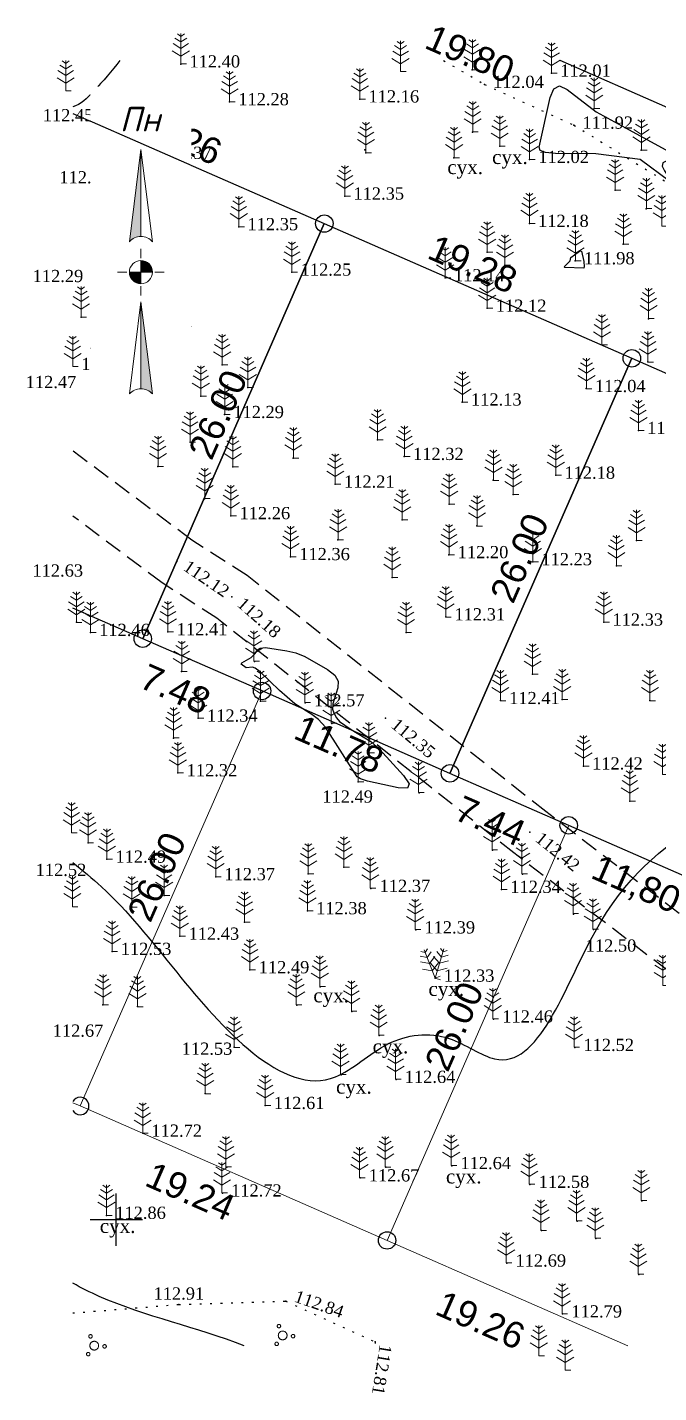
# Model space of a CAD drawing. Header units: millimetres. Extents: x 5405594.9 to 5405683.2, y 5525090.1 to 5525170.8.
# Drawn here: x 5405594.9 to 5405631.2, y 5525090.1 to 5525168.4 of the extents above; entities that cross this region are included whole.
import ezdxf
from ezdxf.enums import TextEntityAlignment as Align

# ---------------------------------------------------------------- set-up
doc = ezdxf.new("R2010")
doc.units = ezdxf.units.MM
doc.set_wipeout_variables(frame=1)
for name, pattern in [('DASHEDX2', [1.5, 1, -0.5]), ('HIDDEN', [0.5, 0, -0.5]), ('суцільна', [50, 50, 0])]:
    doc.linetypes.add(name, pattern=pattern)
for name, color, linetype, lineweight in [('#Лист (текст_ПН)', 250, 'Continuous', 0), ('#Штамп', 250, 'Continuous', 0), ('11900000', 1, 'Continuous', 30), ('Контур', 7, 'HIDDEN', 30), ('ТОЧКИ', 7, 'Continuous', 30), ('усл. знак', 7, 'суцільна', 20)]:
    doc.layers.add(name, color=color, linetype=linetype, lineweight=lineweight)
for name, color, linetype in [('горизонтали', 42, 'Continuous'), ('дороги', 7, 'Continuous'), ('Ділянки_Межі', 10, 'Continuous'), ('надписи', 7, 'Continuous'), ('отметки', 7, 'Continuous'), ('промеры', 185, 'Continuous'), ('Растительность', 7, 'Continuous')]:
    doc.layers.add(name, color=color, linetype=linetype)
doc.styles.get("Standard").update_dxf_attribs({"font": 'arial.ttf'})
doc.styles.add('times', font='times.ttf')
doc.styles.add('Мой_Топо', font='isocpeui.ttf')

# ---------------------------------------------------------------- blocks, each defined once
blk = doc.blocks.new('A$C51FE15A3')
at = {"layer": 'Растительность', "color": 94, "lineweight": 0}
for points in [[(-0.201, 1.726), (0, 1.584), (0.201, 1.726)], [(0, 1.75), (0, 0), (0.319, 0)], [(-0.447, 1.172), (0, 0.895), (0.447, 1.172)], [(-0.343, 1.489), (0, 1.267), (0.343, 1.489)], [(-0.493, 0.753), (0, 0.444), (0.493, 0.753)]]:
    blk.add_lwpolyline(points, dxfattribs=at)
blk = doc.blocks.new('A$C72385B22')
at = {"layer": 'усл. знак'}
for centre, radius in [((0, 0), 0.625), ((-0.02, 1.49), 0.25), ((-1.29, -0.64), 0.25), ((1.28, -0.76), 0.25)]:
    blk.add_circle(centre, radius, dxfattribs=at)
blk = doc.blocks.new('*U5')
at = {"color": 0}
for points in [[(-0.113, 0), (-0.109, -0.029), (-0.097, -0.056)], [(-0.113, 0), (-0.097, -0.056), (0, 0)], [(-0.097, -0.056), (0, -0.113), (0, 0)], [(-0.097, -0.056), (-0.08, -0.08), (-0.056, -0.097)], [(-0.097, -0.056), (-0.056, -0.097), (0, -0.113)], [(-0.056, -0.097), (-0.029, -0.109), (0, -0.113)]]:
    blk.add_solid(points, dxfattribs=at)
blk = doc.blocks.new('*U6')
at = {"color": 0}
for points in [[(0, 0), (0.097, 0.056), (0, 0.113)], [(0.097, 0.056), (0.029, 0.109), (0, 0.113)], [(0, 0), (0.113, 0), (0.097, 0.056)], [(0.097, 0.056), (0.056, 0.097), (0.029, 0.109)], [(0.097, 0.056), (0.08, 0.08), (0.056, 0.097)], [(0.113, 0), (0.109, 0.029), (0.097, 0.056)]]:
    blk.add_solid(points, dxfattribs=at)
blk = doc.blocks.new('*U7')
at = {"color": 0}
for points in [[(0, -1.136), (0.021, -1.138), (0, -0.288)], [(0.021, -1.138), (0.042, -1.142), (0, -0.288)], [(0.042, -1.142), (0.062, -1.15), (0, -0.288)], [(0.062, -1.15), (0.081, -1.16), (0, -0.288)], [(0.081, -1.16), (0.098, -1.173), (0, -0.288)], [(0.098, -1.173), (0.113, -1.188), (0, -0.288)]]:
    blk.add_solid(points, dxfattribs=at)
blk = doc.blocks.new('*U8')
at = {"color": 0}
for points in [[(-0.113, 0.297), (-0.098, 0.312), (0, 1.197)], [(-0.098, 0.312), (-0.081, 0.325), (0, 1.197)], [(-0.081, 0.325), (-0.062, 0.335), (0, 1.197)], [(-0.062, 0.335), (-0.042, 0.343), (0, 1.197)], [(-0.042, 0.343), (-0.021, 0.347), (0, 1.197)], [(-0.021, 0.347), (0, 0.349), (0, 1.197)]]:
    blk.add_solid(points, dxfattribs=at)
blk = doc.blocks.new('#Північ')
at = {"color": 7}
blk.add_wipeout([(-2.901, 10.635), (2.901, 10.635), (2.901, -7.981), (-2.901, -7.981)], dxfattribs=at).dxf.layer = '#Лист (текст_ПН)'
at = {"layer": '#Лист (текст_ПН)'}
for p, q in [((-0.663, 1.748), (0, 7.043)), ((0, 7.043), (0, 2.052)), ((0, 7.043), (0.663, 1.748)), ((0, 1.337), (0, 0.807)), ((-1.337, 0), (-0.807, 0)), ((-0.662, 0), (0.662, 0)), ((0, 0.662), (0, -0.662)), ((1.337, 0), (0.807, 0)), ((0, -1.337), (0, -0.807)), ((-0.663, -6.99), (0, -1.695)), ((0, -1.695), (0.663, -6.99)), ((0, -1.695), (0, -6.686))]:
    blk.add_line(p, q, dxfattribs=at)
at = {"layer": '#Лист (текст_ПН)', "flags": 128}
for points in [[(0, 7.043), (-0.663, 1.748, -0.218585), (0, 2.052)], [(0, 0), (-0.662, 0, 0.414214), (0, -0.662)]]:
    blk.add_lwpolyline(points, format="xyb", close=True, dxfattribs=at)
at = {"layer": '#Лист (текст_ПН)'}
blk.add_circle((0, 0), 0.662, dxfattribs=at)
for centre in [(0, 1.178), (0, -7.56)]:
    blk.add_arc(centre, 0.874, 40.67981, 139.32019, dxfattribs=at)
at = {"layer": '#Лист (текст_ПН)', "xscale": 5.883850111352785, "yscale": 5.883850111352785, "zscale": 5.883850111352785}
for name in ['*U8', '*U5', '*U6', '*U7']:
    blk.add_blockref(name, (0, 0), dxfattribs=at)
at = {"layer": '#Лист (текст_ПН)', "style": 'Мой_Топо'}
blk.add_text('Пн', height=1.4, dxfattribs=at).set_placement((-1.217, 8.077))

msp = doc.modelspace()

# ---------------------------------------------------------------- linework, layer by layer
at = {"layer": '11900000', "color": 7}
for points in [[(5405600, 5525148.5, 0), (5405600, 5525151.5, 0)], [(5405600, 5525148.5, 0), (5405600, 5525151.5, 0)], [(5405598.5, 5525150, 0), (5405601.5, 5525150, 0)], [(5405598.5, 5525150, 0), (5405601.5, 5525150, 0)], [(5405600, 5525098.5, 0), (5405600, 5525101.5, 0)], [(5405600, 5525098.5, 0), (5405600, 5525101.5, 0)], [(5405598.5, 5525100, 0), (5405601.5, 5525100, 0)], [(5405598.5, 5525100, 0), (5405601.5, 5525100, 0)]]:
    msp.add_polyline3d(points, dxfattribs=at)
at = {"layer": 'горизонтали', "color": 32}
for points in [[(5405627.547, 5525161.142, 112), (5405625.217, 5525161.172, 112), (5405624.657, 5525161.212, 112), (5405624.347, 5525161.332, 112), (5405624.287, 5525161.532, 112), (5405624.927, 5525164.372, 112), (5405625.127, 5525164.882, 112), (5405625.447, 5525165.042, 112), (5405625.887, 5525164.832, 112), (5405627.557, 5525163.552, 112), (5405629.447, 5525162.512, 112), (5405631.727, 5525161.282, 112), (5405632.077, 5525160.982, 112), (5405632.007, 5525160.832, 112), (5405631.587, 5525160.732, 112), (5405631.387, 5525160.622, 112), (5405631.347, 5525160.432, 112), (5405631.477, 5525160.172, 112), (5405631.907, 5525159.532, 112), (5405631.797, 5525159.552, 112), (5405630.077, 5525160.812, 112), (5405627.547, 5525161.142, 112)], [(5405625.767, 5525154.622, 112), (5405625.717, 5525154.662, 112), (5405626.067, 5525155.012, 112), (5405626.107, 5525155.202, 112), (5405626.517, 5525155.512, 112), (5405626.637, 5525155.572, 112), (5405626.717, 5525155.562, 112), (5405626.857, 5525154.972, 112), (5405626.877, 5525154.662, 112), (5405626.847, 5525154.592, 112), (5405625.767, 5525154.622, 112)], [(5405607.467, 5525131.652, 112.5), (5405607.167, 5525131.872, 112.5), (5405607.207, 5525131.942, 112.5), (5405607.747, 5525132.242, 112.5), (5405607.977, 5525132.482, 112.5), (5405608.107, 5525132.682, 112.5), (5405608.267, 5525132.782, 112.5), (5405608.567, 5525132.812, 112.5), (5405609.787, 5525132.632, 112.5), (5405610.307, 5525132.512, 112.5), (5405610.827, 5525132.302, 112.5), (5405612.137, 5525131.552, 112.5), (5405612.547, 5525131.232, 112.5), (5405612.747, 5525130.882, 112.5), (5405612.717, 5525130.512, 112.5), (5405612.437, 5525129.582, 112.5), (5405612.427, 5525129.292, 112.5), (5405612.497, 5525129.072, 112.5), (5405612.657, 5525128.782, 112.5), (5405612.827, 5525128.582, 112.5), (5405613.487, 5525128.122, 112.5), (5405614.617, 5525127.432, 112.5), (5405615.117, 5525126.992, 112.5), (5405616.487, 5525125.482, 112.5), (5405616.817, 5525124.992, 112.5), (5405616.727, 5525124.752, 112.5), (5405616.187, 5525124.772, 112.5), (5405614.427, 5525125.152, 112.5), (5405614.017, 5525125.292, 112.5), (5405613.827, 5525125.402, 112.5), (5405612.007, 5525128.242, 112.5), (5405611.617, 5525128.682, 112.5), (5405611.227, 5525128.982, 112.5), (5405610.247, 5525129.592, 112.5), (5405609.367, 5525130.362, 112.5), (5405608.267, 5525131.422, 112.5), (5405607.987, 5525131.632, 112.5), (5405607.827, 5525131.692, 112.5), (5405607.467, 5525131.652, 112.5)]]:
    msp.add_polyline3d(points, close=True, dxfattribs=at)
for points, knots in [([(5405600.211, 5525166.498), (5405599.744, 5525165.901), (5405598.904, 5525164.905), (5405597.946, 5525163.95), (5405597.504, 5525163.847)], [86.89024, 86.89024, 86.89024, 86.89024, 89.023871, 90.498785, 90.498785, 90.498785, 90.498785]), ([(5405597.504, 5525120.489), (5405598.072, 5525120.033), (5405600.312, 5525118.178), (5405603.945, 5525113.455), (5405610.712, 5525105.665), (5405615.424, 5525110.46), (5405618.971, 5525110.905), (5405623.825, 5525107.203), (5405627.066, 5525117.716), (5405633.56, 5525123.393), (5405642.682, 5525126.351), (5405650.521, 5525125.146), (5405657.722, 5525126.406), (5405665.591, 5525123.977), (5405673.309, 5525122.378), (5405678.543, 5525121.199), (5405680.248, 5525120.674)], [150.413839, 150.413839, 150.413839, 150.413839, 152.573567, 159.115125, 170.0303, 173.592386, 177.120836, 179.98427, 189.282528, 198.155168, 208.112251, 216.133304, 221.799072, 229.654194, 240.307675, 245.64826, 245.64826, 245.64826, 245.64826]), ([(5405607.354, 5525092.745), (5405604.635, 5525093.839), (5405601.103, 5525094.524), (5405597.999, 5525096.075), (5405597.504, 5525096.347)], [214.03652, 214.03652, 214.03652, 214.03652, 222.836087, 224.544042, 224.544042, 224.544042, 224.544042])]:
    msp.add_open_spline(points, degree=3, knots=knots, dxfattribs=at)
at = {"layer": 'дороги', "color": 7, "linetype": 'DASHEDX2'}
for points in [[(5405663.933, 5525092.745), (5405662.398, 5525093.926), (5405645.436, 5525107.541), (5405624.667, 5525123.407), (5405607.518, 5525136.943), (5405604.341, 5525138.988), (5405597.504, 5525144.104)], [(5405659.077, 5525092.745), (5405643.586, 5525105.179), (5405622.827, 5525121.037), (5405605.772, 5525134.499), (5405602.629, 5525136.522), (5405597.504, 5525140.357)]]:
    msp.add_lwpolyline(points, dxfattribs=at)
at = {"layer": 'Ділянки_Межі'}
for points in [[(5405632.847, 5525166.498), (5405631.669, 5525163.793), (5405625.491, 5525166.498)], [(5405597.504, 5525135.085), (5405597.504, 5525135.085)]]:
    msp.add_lwpolyline(points, dxfattribs=at)
msp.add_lwpolyline([(5405601.521, 5525133.326), (5405611.949, 5525157.143), (5405629.608, 5525149.412), (5405619.165, 5525125.601), (5405608.375, 5525130.325)], close=True, dxfattribs=at)
at = {"layer": 'Ділянки_Межі', "lineweight": 25}
msp.add_lwpolyline([(5405619.165, 5525125.601), (5405629.608, 5525149.412), (5405647.215, 5525141.703), (5405636.788, 5525117.886), (5405625.982, 5525122.617)], close=True, dxfattribs=at)
at = {"layer": 'Ділянки_Межі', "lineweight": 0}
for points in [[(5405597.504, 5525135.085), (5405597.504, 5525135.085)], [(5405597.504, 5525135.085), (5405601.521, 5525133.326), (5405608.375, 5525130.325), (5405597.932, 5525106.515), (5405597.504, 5525106.702)], [(5405615.555, 5525098.8), (5405625.982, 5525122.617), (5405636.788, 5525117.886), (5405643.642, 5525114.885), (5405633.932, 5525092.745)], [(5405629.384, 5525092.745), (5405615.555, 5525098.8)]]:
    msp.add_lwpolyline(points, dxfattribs=at)
msp.add_lwpolyline([(5405597.932, 5525106.515), (5405608.375, 5525130.325), (5405619.165, 5525125.601), (5405625.982, 5525122.617), (5405615.555, 5525098.8)], close=True, dxfattribs=at)
at = {"layer": 'Контур', "color": 7, "linetype": 'HIDDEN'}
for points, elevation in [([(5405618.797, 5525166.498), (5405621.15, 5525165.13), (5405626.28, 5525162.79), (5405632.31, 5525159.09), (5405642.05, 5525159.17), (5405650.794, 5525154.431), (5405659.38, 5525153.32), (5405671.11, 5525148.83), (5405680.248, 5525145.133)], 112.419), ([(5405597.504, 5525094.639), (5405603.597, 5525095.127), (5405609.731, 5525095.321), (5405614.878, 5525092.983), (5405614.848, 5525092.745)], 113.78)]:
    msp.add_lwpolyline(points, dxfattribs=dict(at, elevation=elevation))
at = {"layer": 'отметки', "color": 7}
for p in [(5405603.705, 5525166.298, 112.403), (5405620.448, 5525165.956, 112.089), (5405624.994, 5525165.771, 112.011), (5405621.144, 5525165.126, 112.045), (5405606.506, 5525164.131, 112.282), (5405613.987, 5525164.29, 112.158), (5405627.446, 5525163.747, 112.006), (5405599.604, 5525162.996, 112.443), (5405620.461, 5525162.395, 112.087), (5405626.27, 5525162.786, 111.92), (5405614.277, 5525161.371, 112.179), (5405622.018, 5525161.58, 112.11), (5405630.149, 5525161.363, 111.972), (5405602.071, 5525161.054, 112.369), (5405614.334, 5525161.207, 112.254), (5405619.392, 5525160.922, 112.049), (5405623.737, 5525160.817, 112.017), (5405628.641, 5525159.065, 112.106), (5405613.121, 5525158.717, 112.353), (5405602.132, 5525157.795, 112.38), (5405630.431, 5525157.997, 112.131), (5405599.27, 5525156.767, 112.442), (5405607.038, 5525156.961, 112.353), (5405623.723, 5525157.15, 112.176), (5405629.112, 5525155.963, 112.099), (5405621.302, 5525155.499, 112.162), (5405626.358, 5525155.004, 111.98), (5405610.089, 5525154.355, 112.246), (5405622.317, 5525154.752, 112.279), (5405618.891, 5525154.033, 112.141), (5405600.685, 5525153.112, 112.271), (5405601.101, 5525152.542, 112.194), (5405621.298, 5525152.282, 112.119), (5405597.977, 5525151.779, 112.274), (5405630.566, 5525151.687, 112.135), (5405599.966, 5525150.616, 112.241), (5405603.82, 5525150.478, 112.238), (5405627.887, 5525150.183, 112.201), (5405606.078, 5525149.043, 112.198), (5405630.522, 5525149.201, 112.184), (5405604.852, 5525147.246, 112.208), (5405607.554, 5525147.743, 112.176), (5405626.99, 5525147.672, 112.043), (5405600.655, 5525146.831, 112.308), (5405619.87, 5525146.902, 112.127), (5405606.223, 5525146.183, 112.288), (5405629.989, 5525145.271, 112.089), (5405604.238, 5525144.599, 112.246), (5405615.006, 5525144.729, 112.25), (5405610.164, 5525143.688, 112.174), (5405616.543, 5525143.778, 112.317), (5405602.395, 5525143.207, 112.312), (5405606.69, 5525143.19, 112.194), (5405625.236, 5525142.703, 112.182), (5405612.58, 5525142.191, 112.214), (5405621.652, 5525142.414, 112.271), (5405605.071, 5525141.359, 112.302), (5405619.117, 5525141.046, 112.236), (5405622.797, 5525141.594, 112.329), (5405606.58, 5525140.382, 112.258), (5405616.412, 5525140.14, 112.224), (5405620.714, 5525139.795, 112.276), (5405612.733, 5525138.999, 112.272), (5405629.879, 5525138.958, 112.216), (5405603.485, 5525137.755, 112.12), (5405610.007, 5525138.032, 112.361), (5405619.108, 5525138.144, 112.204), (5405623.914, 5525137.74, 112.233), (5405628.719, 5525137.51, 112.189), (5405615.85, 5525136.845, 112.254), (5405606.645, 5525135.721, 112.176), (5405597.709, 5525134.265, 112.387), (5405618.921, 5525134.574, 112.31), (5405627.994, 5525134.276, 112.33), (5405598.521, 5525133.681, 112.461), (5405602.972, 5525133.72, 112.414), (5405616.643, 5525133.682, 112.371), (5405607.933, 5525132.015, 112.524), (5405603.757, 5525131.446, 112.408), (5405623.906, 5525131.294, 112.322), (5405608.287, 5525129.743, 112.336), (5405610.851, 5525129.643, 112.572), (5405622.059, 5525129.771, 112.408), (5405625.609, 5525129.83, 112.373), (5405630.645, 5525129.775, 112.348), (5405604.712, 5525128.766, 112.339), (5405612.376, 5525128.451, 112.526), (5405615.468, 5525128.758, 112.347), (5405603.287, 5525127.628, 112.27), (5405614.529, 5525126.752, 112.568), (5405626.829, 5525126.02, 112.42), (5405603.543, 5525125.629, 112.318), (5405613.885, 5525125.109, 112.494), (5405617.388, 5525124.489, 112.498), (5405629.491, 5525124.013, 112.415), (5405623.747, 5525122.222, 112.424), (5405598.382, 5525121.612, 112.556), (5405599.455, 5525120.672, 112.488), (5405621.604, 5525121.194, 112.497), (5405611.029, 5525119.828, 112.395), (5405613.071, 5525120.219, 112.333), (5405623.327, 5525119.821, 112.492), (5405605.71, 5525119.668, 112.372), (5405614.623, 5525118.995, 112.37), (5405622.126, 5525118.942, 112.339), (5405602.75, 5525118.601, 112.433), (5405600.894, 5525117.933, 112.464), (5405610.977, 5525117.716, 112.382), (5405626.258, 5525117.528, 112.435), (5405607.366, 5525117.059, 112.46), (5405617.197, 5525116.614, 112.385), (5405627.403, 5525116.634, 112.496), (5405603.653, 5525116.254, 112.433), (5405599.76, 5525115.38, 112.534), (5405607.679, 5525114.327, 112.492), (5405618.31, 5525113.847, 112.326), (5405611.716, 5525113.359, 112.442), (5405599.238, 5525112.314, 112.595), (5405601.224, 5525112.215, 112.592), (5405610.367, 5525112.305, 112.483), (5405613.531, 5525111.935, 112.507), (5405621.667, 5525111.503, 112.458), (5405615.098, 5525110.552, 112.5), (5405606.772, 5525109.881, 112.531), (5405626.327, 5525109.87, 112.521), (5405612.91, 5525108.31, 112.5), (5405616.066, 5525108.038, 112.636), (5405605.112, 5525107.223, 112.678), (5405608.549, 5525106.54, 112.609), (5405601.519, 5525104.952, 112.722), (5405606.32, 5525103.012, 112.754), (5405615.476, 5525103, 112.678), (5405619.265, 5525103.091, 112.637), (5405614, 5525102.387, 112.674), (5405623.758, 5525102.017, 112.579), (5405606.095, 5525101.519, 112.717), (5405630.188, 5525101.068, 112.702), (5405599.441, 5525100.24, 112.857), (5405624.424, 5525099.37, 112.638), (5405626.46, 5525099.915, 112.663), (5405627.547, 5525098.917, 112.657), (5405622.424, 5525097.499, 112.693), (5405630.012, 5525096.844, 112.829), (5405603.597, 5525095.127, 112.91), (5405609.731, 5525095.321, 112.84), (5405625.635, 5525094.582, 112.789), (5405614.878, 5525092.983, 112.807)]:
    msp.add_point(p, dxfattribs=at)
at = {"layer": 'ТОЧКИ'}
for centre in [(5405611.949, 5525157.143, 107.24), (5405629.608, 5525149.412, 107.24), (5405601.521, 5525133.326, 107.24), (5405608.375, 5525130.325, 107.24), (5405619.165, 5525125.601, 107.24), (5405625.982, 5525122.617), (5405615.555, 5525098.8)]:
    msp.add_circle(centre, 0.5, dxfattribs=at)
for start, end in [(90.06098, 148.99406), (270, 90), (211.00612, 269.93902)]:
    msp.add_arc((5405597.932, 5525106.515), 0.5, start, end, dxfattribs=at)

# ---------------------------------------------------------------- block references
at = {"layer": 'Растительность', "color": 7}
for p in [(5405603.71, 5525166.3, 112.4), (5405616.328, 5525165.87, 112.09), (5405620.45, 5525165.96, 112.09), (5405625, 5525165.77, 112.01), (5405597.1, 5525164.75, 112.54), (5405613.99, 5525164.29, 112.16), (5405606.51, 5525164.13, 112.28), (5405627.45, 5525163.75, 112.01), (5405599.61, 5525163, 112.44), (5405620.47, 5525162.4, 112.09), (5405602.08, 5525161.05, 112.37), (5405614.34, 5525161.21, 112.25), (5405622.02, 5525161.58, 112.11), (5405630.16, 5525161.36, 111.97), (5405619.4, 5525160.92, 112.05), (5405623.74, 5525160.82, 112.02), (5405613.13, 5525158.72, 112.35), (5405628.65, 5525159.06, 112.11), (5405630.44, 5525158, 112.13), (5405602.14, 5525157.79, 112.38), (5405623.73, 5525157.15, 112.18), (5405599.27, 5525156.77, 112.44), (5405607.04, 5525156.96, 112.35), (5405631.33, 5525157, 112.1), (5405629.12, 5525155.96, 112.1), (5405621.3, 5525155.5, 112.16), (5405626.37, 5525155, 111.98), (5405610.09, 5525154.35, 112.25), (5405618.89, 5525154.03, 112.14), (5405622.32, 5525154.75, 112.28), (5405600.69, 5525153.11, 112.27), (5405601.11, 5525152.54, 112.19), (5405597.98, 5525151.78, 112.27), (5405621.3, 5525152.28, 112.12), (5405630.57, 5525151.69, 112.13), (5405599.97, 5525150.61, 112.24), (5405603.83, 5525150.48, 112.24), (5405627.89, 5525150.18, 112.2), (5405597.5, 5525148.94, 112.36), (5405606.08, 5525149.04, 112.2), (5405630.53, 5525149.2, 112.18), (5405607.56, 5525147.74, 112.18), (5405604.86, 5525147.24, 112.21), (5405627, 5525147.67, 112.04), (5405600.66, 5525146.83, 112.31), (5405606.23, 5525146.18, 112.29), (5405619.88, 5525146.9, 112.13), (5405604.24, 5525144.6, 112.25), (5405615.01, 5525144.73, 112.25), (5405629.99, 5525145.27, 112.09), (5405602.4, 5525143.2, 112.31), (5405606.7, 5525143.19, 112.19), (5405610.17, 5525143.69, 112.17), (5405616.55, 5525143.78, 112.32), (5405621.66, 5525142.41, 112.27), (5405625.24, 5525142.7, 112.18), (5405612.58, 5525142.19, 112.21), (5405622.8, 5525141.59, 112.33), (5405605.08, 5525141.36, 112.3), (5405619.12, 5525141.04, 112.24), (5405606.58, 5525140.38, 112.26), (5405616.42, 5525140.14, 112.22), (5405620.72, 5525139.79, 112.28), (5405612.74, 5525139, 112.27), (5405629.88, 5525138.96, 112.22), (5405610.01, 5525138.03, 112.36), (5405619.11, 5525138.14, 112.2), (5405623.92, 5525137.74, 112.23), (5405615.85, 5525136.84, 112.25), (5405628.72, 5525137.51, 112.19), (5405618.92, 5525134.57, 112.31), (5405597.71, 5525134.26, 112.39), (5405598.52, 5525133.68, 112.46), (5405602.97, 5525133.72, 112.41), (5405616.64, 5525133.68, 112.37), (5405628, 5525134.27, 112.33), (5405603.76, 5525131.44, 112.41), (5405607.91, 5525132.03, 112.52), (5405623.91, 5525131.29, 112.32), (5405608.29, 5525129.74, 112.34), (5405622.06, 5525129.77, 112.41), (5405625.61, 5525129.83, 112.37), (5405630.65, 5525129.77, 112.35), (5405610.83, 5525129.66, 112.57), (5405604.71, 5525128.76, 112.34), (5405612.35, 5525128.47, 112.53), (5405603.29, 5525127.63, 112.27), (5405614.51, 5525126.77, 112.57), (5405626.83, 5525126.02, 112.42), (5405603.54, 5525125.63, 112.32), (5405613.89, 5525125.11, 112.49), (5405631.36, 5525125.53, 112.41), (5405617.36, 5525124.51, 112.5), (5405629.49, 5525124.01, 112.41), (5405597.44, 5525122.18, 112.46), (5405598.38, 5525121.61, 112.56), (5405621.58, 5525121.22, 112.5), (5405599.46, 5525120.67, 112.49), (5405605.71, 5525119.67, 112.37), (5405611.03, 5525119.83, 112.39), (5405613.07, 5525120.22, 112.33), (5405623.3, 5525119.84, 112.49), (5405614.59, 5525119.02, 112.37), (5405622.13, 5525118.94, 112.34), (5405602.75, 5525118.6, 112.43), (5405597.48, 5525117.95, 112.57), (5405600.89, 5525117.93, 112.46), (5405610.98, 5525117.71, 112.38), (5405626.23, 5525117.55, 112.43), (5405607.37, 5525117.06, 112.46), (5405617.17, 5525116.64, 112.38), (5405627.37, 5525116.66, 112.49), (5405603.65, 5525116.25, 112.43), (5405599.76, 5525115.38, 112.53), (5405607.68, 5525114.33, 112.49), (5405611.69, 5525113.38, 112.44), (5405631.38, 5525113.42, 112.67), (5405599.24, 5525112.31, 112.6), (5405601.22, 5525112.21, 112.59), (5405610.34, 5525112.32, 112.48), (5405613.5, 5525111.95, 112.51), (5405621.63, 5525111.52, 112.46), (5405615.07, 5525110.57, 112.5), (5405606.77, 5525109.88, 112.53), (5405626.29, 5525109.89, 112.52), (5405612.88, 5525108.33, 112.5), (5405616.04, 5525108.05, 112.64), (5405605.11, 5525107.22, 112.68), (5405608.55, 5525106.54, 112.61), (5405601.52, 5525104.95, 112.72), (5405619.23, 5525103.11, 112.64), (5405606.3, 5525103.02, 112.75), (5405613.97, 5525102.4, 112.67), (5405615.45, 5525103.01, 112.68), (5405606.07, 5525101.53, 112.72), (5405623.72, 5525102.03, 112.58), (5405630.15, 5525101.09, 112.7), (5405599.44, 5525100.24, 112.86), (5405624.39, 5525099.38, 112.64), (5405626.43, 5525099.93, 112.66), (5405627.51, 5525098.93, 112.66), (5405622.39, 5525097.51, 112.69), (5405629.98, 5525096.86, 112.83), (5405625.6, 5525094.59, 112.79), (5405624.27, 5525092.18, 112.91), (5405625.78, 5525091.35, 112.95)]:
    msp.add_blockref('A$C51FE15A3', p, dxfattribs=at)
for rotation in [21.2853601512271, 343.2517577919539]:
    msp.add_blockref('A$C51FE15A3', (5405618.31, 5525113.847, 112.326), dxfattribs=dict(at, rotation=rotation))
at = {"layer": 'усл. знак', "color": 7, "linetype": 'суцільна', "lineweight": 13, "xscale": 0.3999999998750298, "yscale": 0.3999999998750298, "zscale": 0.3999999998750298, "rotation": 265.3647753868261}
for p in [(5405609.557, 5525093.351), (5405598.737, 5525092.764)]:
    msp.add_blockref('A$C72385B22', p, dxfattribs=at)

# ---------------------------------------------------------------- texts
at = {"layer": 'надписи', "color": 7, "style": 'times'}
for p in [(5405601.699, 5525160.855, 111.861), (5405619.014, 5525160.781, 111.861), (5405621.583, 5525161.361, 111.861), (5405611.318, 5525113.261, 111.861), (5405617.928, 5525113.631, 111.861), (5405614.724, 5525110.337, 111.861), (5405612.623, 5525108.024, 111.861), (5405618.933, 5525102.872, 111.861), (5405599.055, 5525100.03, 111.861)]:
    msp.add_text('сух.', height=0.8, dxfattribs=at).set_placement(p, align=Align.TOP_LEFT)
at = {"layer": 'отметки', "color": 7, "style": 'times'}
for s, p in [('112.40', (5405604.205, 5525166.798, 112.403)), ('112.01', (5405625.494, 5525166.271, 112.011)), ('112.04', (5405621.644, 5525165.626, 112.045)), ('112.28', (5405607.006, 5525164.631, 112.282)), ('112.16', (5405614.487, 5525164.79, 112.158)), ('112.45', (5405595.78, 5525163.711, 112.455)), ('111.92', (5405626.77, 5525163.286, 111.92)), ('112.37', (5405602.571, 5525161.554, 112.369)), ('112.02', (5405624.237, 5525161.317, 112.017)), ('112.47', (5405596.732, 5525160.15, 112.471)), ('112.35', (5405613.621, 5525159.217, 112.353)), ('112.35', (5405607.538, 5525157.461, 112.353)), ('112.18', (5405624.223, 5525157.65, 112.176)), ('112.44', (5405599.77, 5525157.267, 112.442)), ('111.98', (5405626.858, 5525155.504, 111.98)), ('112.29', (5405595.199, 5525154.486, 112.291)), ('112.25', (5405610.589, 5525154.855, 112.246)), ('112.14', (5405619.391, 5525154.533, 112.141)), ('112.27', (5405601.185, 5525153.612, 112.271)), ('112.12', (5405621.798, 5525152.782, 112.119)), ('112.24', (5405600.466, 5525151.116, 112.241)), ('112.36', (5405597.997, 5525149.44, 112.362)), ('112.47', (5405594.799, 5525148.402, 112.467)), ('112.04', (5405627.49, 5525148.172, 112.043)), ('112.31', (5405601.155, 5525147.331, 112.308)), ('112.13', (5405620.37, 5525147.402, 112.127)), ('112.29', (5405606.723, 5525146.683, 112.288)), ('112.09', (5405630.489, 5525145.771, 112.089)), ('112.32', (5405617.043, 5525144.278, 112.317)), ('112.18', (5405625.736, 5525143.203, 112.182)), ('112.21', (5405613.08, 5525142.691, 112.214)), ('112.26', (5405607.08, 5525140.882, 112.258)), ('112.36', (5405610.507, 5525138.532, 112.361)), ('112.20', (5405619.608, 5525138.644, 112.204)), ('112.23', (5405624.414, 5525138.24, 112.233)), ('112.63', (5405595.189, 5525137.588, 112.634)), ('112.31', (5405619.421, 5525135.074, 112.31)), ('112.33', (5405628.494, 5525134.776, 112.33)), ('112.46', (5405599.021, 5525134.181, 112.461)), ('112.41', (5405603.472, 5525134.22, 112.414)), ('112.57', (5405611.351, 5525130.143, 112.572)), ('112.41', (5405622.559, 5525130.271, 112.408)), ('112.34', (5405605.212, 5525129.266, 112.339)), ('112.32', (5405604.043, 5525126.129, 112.318)), ('112.42', (5405627.329, 5525126.52, 112.42)), ('112.49', (5405611.833, 5525124.619, 112.494)), ('112.49', (5405599.955, 5525121.172, 112.488)), ('112.52', (5405595.372, 5525120.412, 112.516)), ('112.37', (5405606.21, 5525120.168, 112.372)), ('112.37', (5405615.123, 5525119.495, 112.37)), ('112.34', (5405622.626, 5525119.442, 112.339)), ('112.38', (5405611.477, 5525118.216, 112.382)), ('112.43', (5405604.153, 5525116.754, 112.433)), ('112.39', (5405617.697, 5525117.114, 112.385)), ('112.53', (5405600.26, 5525115.88, 112.534)), ('112.50', (5405626.957, 5525116.071, 112.496)), ('112.49', (5405608.179, 5525114.827, 112.492)), ('112.33', (5405618.81, 5525114.347, 112.326)), ('112.46', (5405622.167, 5525112.003, 112.458)), ('112.67', (5405596.352, 5525111.19, 112.674)), ('112.52', (5405626.827, 5525110.37, 112.521)), ('112.53', (5405603.759, 5525110.155, 112.531)), ('112.64', (5405616.566, 5525108.538, 112.636)), ('112.61', (5405609.049, 5525107.04, 112.609)), ('112.72', (5405602.019, 5525105.452, 112.722)), ('112.64', (5405619.765, 5525103.591, 112.637)), ('112.67', (5405614.5, 5525102.887, 112.674)), ('112.58', (5405624.258, 5525102.517, 112.579)), ('112.72', (5405606.595, 5525102.019, 112.717)), ('112.86', (5405599.941, 5525100.74, 112.857)), ('112.69', (5405622.924, 5525097.999, 112.693)), ('112.91', (5405602.143, 5525096.108, 112.91)), ('112.79', (5405626.135, 5525095.082, 112.789))]:
    msp.add_text(s, height=0.7, dxfattribs=at).set_placement(p, align=Align.TOP_LEFT)
for s, rotation, p in [('112.12', 325.5837, (5405604.18, 5525137.885, 112.12)), ('112.18', 318.50783, (5405607.351, 5525135.764, 112.176)), ('112.35', 320.08516, (5405616.172, 5525128.821, 112.347)), ('112.42', 320.90717, (5405624.45, 5525122.295, 112.424)), ('112.84', 340.63826, (5405610.397, 5525095.968, 112.84)), ('112.81', 260.80289, (5405615.834, 5525092.766, 112.807))]:
    msp.add_text(s, height=0.7, rotation=rotation, dxfattribs=at).set_placement(p, align=Align.TOP_LEFT)
at = {"layer": 'промеры', "char_height": 1.5, "attachment_point": 1}
for s, insert, rotation in [('19.80', (5405618.223, 5525168.621), 336.35584), ('19.26', (5405601.42, 5525163.925), 336.35584), ('19.28', (5405618.38, 5525156.562), 336.35584), ('26.00', (5405604.098, 5525144.094), 66.37949), ('26.00', (5405621.411, 5525135.864), 66.37949), ('7.48', (5405601.834, 5525131.944), 336.35584), ('11.78', (5405610.703, 5525129.01), 336.35584), ('7.44', (5405619.921, 5525124.378), 336.35584), ('26.00', (5405600.582, 5525117.569), 66.37949), ('11,80', (5405627.772, 5525121.005), 336.35584), ('26.00', (5405617.662, 5525108.991), 66.37949), ('19.24', (5405602.16, 5525103.358), 336.35584), ('19.26', (5405618.828, 5525095.972), 336.35584)]:
    msp.add_mtext(s, dxfattribs=dict(at, insert=insert, rotation=rotation))

# ---------------------------------------------------------------- next in the draw order: block references
at = {"layer": '#Штамп'}
msp.add_blockref('#Північ', (5405601.417, 5525154.356, 931.373), dxfattribs=at)

# ---------------------------------------------------------------- next in the draw order: linework, layer by layer
at = {"layer": 'Ділянки_Межі'}
msp.add_lwpolyline([(5405597.504, 5525163.467), (5405611.949, 5525157.143), (5405601.521, 5525133.326), (5405597.504, 5525135.085)], dxfattribs=at)

doc.saveas('drawing.dxf')
